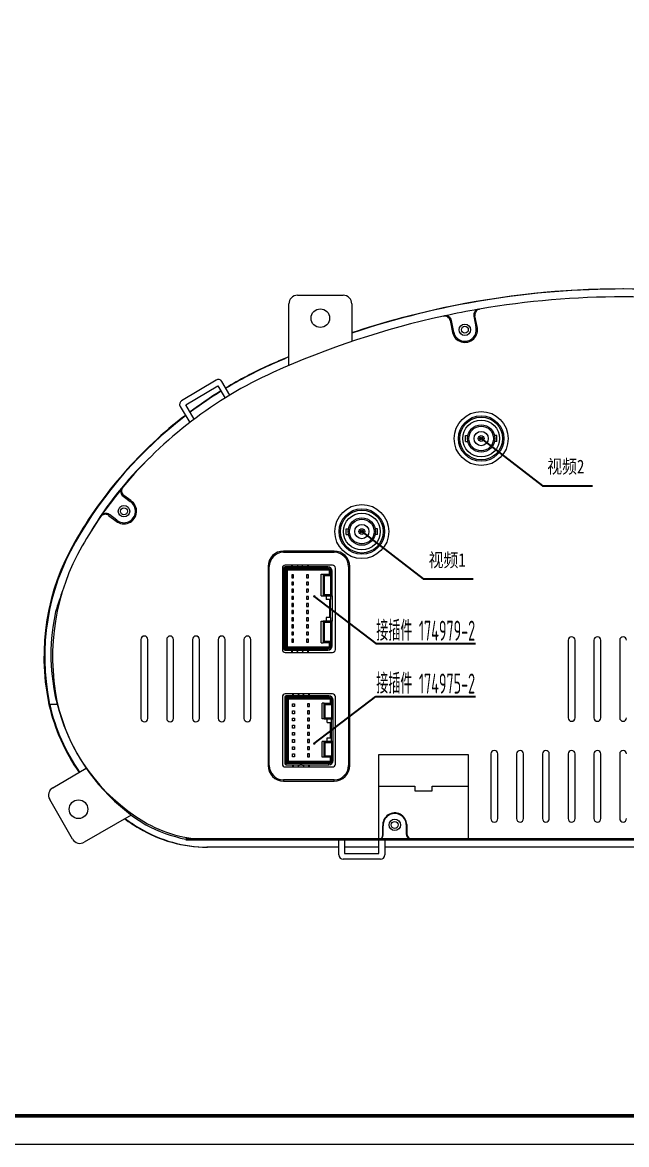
# Model space of a CAD drawing. Header units: millimetres. Extents: x 892 to 2081, y 1119 to 1960.
# Drawn here: x 1223.7 to 1434.8, y 1119.5 to 1511.5 of the extents above; entities that cross this region are included whole.
import ezdxf

# ---------------------------------------------------------------- set-up
doc = ezdxf.new("R2010")
doc.units = ezdxf.units.MM
doc.header["$LTSCALE"] = 10
doc.layers.get('0').update_dxf_attribs({"lineweight": 18})
for name, color, linetype, lineweight in [('文字标注', 3, 'Continuous', 25), ('粗实线', 7, 'Continuous', 50), ('细实线', 3, 'Continuous', 18)]:
    doc.layers.add(name, color=color, linetype=linetype, lineweight=lineweight)
doc.styles.add('PC_TEXTSTYLE', font='isocp.shx', dxfattribs={"width": 0.8, "bigfont": 'hzfs.shx'})
doc.styles.add('SGW', font='gbenor.shx', dxfattribs={"width": 0.6, "bigfont": 'hztxt.shx'})

# ---------------------------------------------------------------- blocks, each defined once
blk = doc.blocks.new('*X3')
at = {"layer": '文字标注', "linetype": 'Continuous'}
h = blk.add_hatch(color=0, dxfattribs=at)
edge = h.paths.add_edge_path(flags=0)
edge.add_arc((1325.67, 1311.02), 0.438, 0, 360)
h = blk.add_hatch(color=0, dxfattribs=at)
edge = h.paths.add_edge_path(flags=0)
edge.add_arc((1325.67, 1311.02), 0.438, 0, 360)
h = blk.add_hatch(color=0, dxfattribs=at)
edge = h.paths.add_edge_path(flags=0)
edge.add_arc((1325.67, 1311.02), 0.438, 0, 360)
h = blk.add_hatch(color=0, dxfattribs=at)
edge = h.paths.add_edge_path(flags=0)
edge.add_arc((1325.67, 1311.02), 0.438, 0, 360)
at = {"layer": '文字标注', "color": 0, "linetype": 'Continuous'}
for p, q in [((1325.67, 1311.02), (1347.16, 1294.53)), ((1325.67, 1311.02), (1347.16, 1294.53)), ((1325.67, 1311.02), (1347.16, 1294.53)), ((1325.67, 1311.02), (1347.16, 1294.53)), ((1347.16, 1294.53), (1381.95, 1294.53)), ((1347.16, 1294.53), (1381.95, 1294.53)), ((1347.16, 1294.53), (1381.95, 1294.53)), ((1347.16, 1294.53), (1381.95, 1294.53))]:
    blk.add_line(p, q, dxfattribs=at)
at = {"layer": '文字标注', "color": 0}
blk.add_line((1381.95, 1294.53), (1381.95, 1294.53), dxfattribs=at)
blk.add_line((1381.95, 1294.53), (1381.95, 1294.53), dxfattribs=at)
blk.add_line((1381.95, 1294.53), (1381.95, 1294.53), dxfattribs=at)
blk.add_line((1381.95, 1294.53), (1381.95, 1294.53), dxfattribs=at)
blk = doc.blocks.new('*X4')
at = {"layer": '文字标注', "linetype": 'Continuous'}
h = blk.add_hatch(color=0, dxfattribs=at)
edge = h.paths.add_edge_path(flags=0)
edge.add_arc((1325.67, 1259.57), 0.438, 0, 360)
h = blk.add_hatch(color=0, dxfattribs=at)
edge = h.paths.add_edge_path(flags=0)
edge.add_arc((1325.67, 1259.57), 0.438, 0, 360)
h = blk.add_hatch(color=0, dxfattribs=at)
edge = h.paths.add_edge_path(flags=0)
edge.add_arc((1325.67, 1259.57), 0.438, 0, 360)
h = blk.add_hatch(color=0, dxfattribs=at)
edge = h.paths.add_edge_path(flags=0)
edge.add_arc((1325.67, 1259.57), 0.438, 0, 360)
at = {"layer": '文字标注', "color": 0, "linetype": 'Continuous'}
for p, q in [((1325.67, 1259.57), (1347.16, 1276.06)), ((1325.67, 1259.57), (1347.16, 1276.06)), ((1325.67, 1259.57), (1347.16, 1276.06)), ((1325.67, 1259.57), (1347.16, 1276.06)), ((1347.16, 1276.06), (1381.95, 1276.06)), ((1347.16, 1276.06), (1381.95, 1276.06)), ((1347.16, 1276.06), (1381.95, 1276.06)), ((1347.16, 1276.06), (1381.95, 1276.06))]:
    blk.add_line(p, q, dxfattribs=at)
at = {"layer": '文字标注', "color": 0}
blk.add_line((1381.95, 1276.06), (1381.95, 1276.06), dxfattribs=at)
blk.add_line((1381.95, 1276.06), (1381.95, 1276.06), dxfattribs=at)
blk.add_line((1381.95, 1276.06), (1381.95, 1276.06), dxfattribs=at)
blk.add_line((1381.95, 1276.06), (1381.95, 1276.06), dxfattribs=at)
blk = doc.blocks.new('*X6')
at = {"layer": '文字标注', "linetype": 'Continuous'}
h = blk.add_hatch(color=0, dxfattribs=at)
edge = h.paths.add_edge_path(flags=0)
edge.add_arc((1383.98, 1366.16), 0.438, 0, 360)
h = blk.add_hatch(color=0, dxfattribs=at)
edge = h.paths.add_edge_path(flags=0)
edge.add_arc((1383.98, 1366.16), 0.438, 0, 360)
h = blk.add_hatch(color=0, dxfattribs=at)
edge = h.paths.add_edge_path(flags=0)
edge.add_arc((1383.98, 1366.16), 0.438, 0, 360)
h = blk.add_hatch(color=0, dxfattribs=at)
edge = h.paths.add_edge_path(flags=0)
edge.add_arc((1383.98, 1366.16), 0.438, 0, 360)
at = {"layer": '文字标注', "color": 0, "linetype": 'Continuous'}
for p, q in [((1383.98, 1366.16), (1405.46, 1349.67)), ((1383.98, 1366.16), (1405.46, 1349.67)), ((1383.98, 1366.16), (1405.46, 1349.67)), ((1383.98, 1366.16), (1405.46, 1349.67)), ((1405.46, 1349.67), (1422.86, 1349.67)), ((1405.46, 1349.67), (1422.86, 1349.67)), ((1405.46, 1349.67), (1422.86, 1349.67)), ((1405.46, 1349.67), (1422.86, 1349.67))]:
    blk.add_line(p, q, dxfattribs=at)
at = {"layer": '文字标注', "color": 0}
blk.add_line((1422.86, 1349.67), (1422.86, 1349.67), dxfattribs=at)
blk.add_line((1422.86, 1349.67), (1422.86, 1349.67), dxfattribs=at)
blk.add_line((1422.86, 1349.67), (1422.86, 1349.67), dxfattribs=at)
blk.add_line((1422.86, 1349.67), (1422.86, 1349.67), dxfattribs=at)
blk = doc.blocks.new('*X7')
at = {"layer": '文字标注', "linetype": 'Continuous'}
h = blk.add_hatch(color=0, dxfattribs=at)
edge = h.paths.add_edge_path(flags=0)
edge.add_arc((1342.28, 1333.66), 0.438, 0, 360)
h = blk.add_hatch(color=0, dxfattribs=at)
edge = h.paths.add_edge_path(flags=0)
edge.add_arc((1342.28, 1333.66), 0.438, 0, 360)
h = blk.add_hatch(color=0, dxfattribs=at)
edge = h.paths.add_edge_path(flags=0)
edge.add_arc((1342.28, 1333.66), 0.438, 0, 360)
h = blk.add_hatch(color=0, dxfattribs=at)
edge = h.paths.add_edge_path(flags=0)
edge.add_arc((1342.28, 1333.66), 0.438, 0, 360)
at = {"layer": '文字标注', "color": 0, "linetype": 'Continuous'}
for p, q in [((1342.28, 1333.66), (1363.76, 1317.17)), ((1342.28, 1333.66), (1363.76, 1317.17)), ((1342.28, 1333.66), (1363.76, 1317.17)), ((1342.28, 1333.66), (1363.76, 1317.17)), ((1363.76, 1317.17), (1381.16, 1317.17)), ((1363.76, 1317.17), (1381.16, 1317.17)), ((1363.76, 1317.17), (1381.16, 1317.17)), ((1363.76, 1317.17), (1381.16, 1317.17))]:
    blk.add_line(p, q, dxfattribs=at)
at = {"layer": '文字标注', "color": 0}
blk.add_line((1381.16, 1317.17), (1381.16, 1317.17), dxfattribs=at)
blk.add_line((1381.16, 1317.17), (1381.16, 1317.17), dxfattribs=at)
blk.add_line((1381.16, 1317.17), (1381.16, 1317.17), dxfattribs=at)
blk.add_line((1381.16, 1317.17), (1381.16, 1317.17), dxfattribs=at)

msp = doc.modelspace()

# ---------------------------------------------------------------- linework, layer by layer
at = {"layer": '粗实线', "color": 7, "lineweight": 0}
for p, q in [((1319.78, 1416.21), (1335.78, 1416.21)), ((1433.64, 1418.41), (1433.53, 1418.41)), ((1433.63, 1418.41), (1433.64, 1418.41)), ((1316.78, 1391.67), (1316.78, 1413.21)), ((1338.78, 1413.21), (1338.78, 1400.08)), ((1370.78, 1408.91), (1371.19, 1409)), ((1381.82, 1409.02), (1381.41, 1408.95)), ((1381.41, 1408.95), (1382.14, 1405.23)), ((1382.54, 1405.32), (1381.82, 1409.02)), ((1383.03, 1411.3), (1383.44, 1411.37)), ((1373.57, 1407.43), (1373.17, 1407.34)), ((1373.17, 1407.34), (1373.98, 1403.19)), ((1374.38, 1403.27), (1373.57, 1407.43)), ((1382.54, 1405.32), (1382.14, 1405.23)), ((1373.98, 1403.19), (1374.38, 1403.27)), ((1291.33, 1386.57), (1279.32, 1379.38)), ((1280.77, 1377.92), (1291.93, 1384.6)), ((1291.93, 1384.6), (1294.5, 1380.31)), ((1296.2, 1381.35), (1293.39, 1386.05)), ((1278.8, 1377.32), (1282.14, 1371.75)), ((1283.74, 1372.96), (1280.77, 1377.92)), ((1378.48, 1366.16), (1378.48, 1367.16)), ((1378.48, 1367.16), (1379.29, 1367.16)), ((1378.48, 1365.16), (1378.48, 1366.16)), ((1378.48, 1365.16), (1379.29, 1365.16)), ((1389.48, 1367.16), (1388.68, 1367.16)), ((1389.48, 1365.16), (1388.68, 1365.16)), ((1389.48, 1366.16), (1389.48, 1367.16)), ((1389.48, 1365.16), (1389.48, 1366.16)), ((1258.53, 1348.86), (1258.79, 1349.18)), ((1259.13, 1346.31), (1258.87, 1345.99)), ((1258.87, 1345.99), (1261.34, 1344.12)), ((1261.58, 1344.45), (1259.13, 1346.31)), ((1261.58, 1344.45), (1261.34, 1344.12)), ((1250.97, 1338.82), (1251.2, 1339.16)), ((1254.06, 1339.62), (1253.82, 1339.28)), ((1253.82, 1339.28), (1256.41, 1337.32)), ((1256.67, 1337.64), (1254.06, 1339.62)), ((1256.41, 1337.32), (1256.67, 1337.64)), ((1336.78, 1333.66), (1336.78, 1334.66)), ((1336.78, 1334.66), (1337.59, 1334.66)), ((1336.78, 1332.66), (1336.78, 1333.66)), ((1347.78, 1334.66), (1346.98, 1334.66)), ((1347.78, 1333.66), (1347.78, 1334.66)), ((1347.78, 1332.66), (1347.78, 1333.66)), ((1336.78, 1332.66), (1337.59, 1332.66)), ((1347.78, 1332.66), (1346.98, 1332.66)), ((1332.63, 1326.83), (1314.93, 1326.83)), ((1314.93, 1326.83), (1314.93, 1326.41)), ((1314.93, 1326.41), (1332.63, 1326.41)), ((1332.63, 1326.41), (1332.63, 1326.83)), ((1309.93, 1321.41), (1309.51, 1321.41)), ((1309.51, 1321.41), (1309.51, 1251.91)), ((1309.93, 1251.91), (1309.93, 1321.41)), ((1332.03, 1321.91), (1315.53, 1321.91)), ((1330.44, 1321.32), (1315.54, 1321.32)), ((1315.54, 1320.82), (1315.54, 1321.32)), ((1317.69, 1321.91), (1317.69, 1321.32)), ((1317.99, 1321.91), (1317.99, 1321.32)), ((1323.39, 1321.32), (1323.39, 1321.91)), ((1323.69, 1321.32), (1323.69, 1321.91)), ((1330.44, 1321.32), (1330.44, 1320.82)), ((1337.63, 1321.41), (1337.63, 1251.91)), ((1338.05, 1321.41), (1337.63, 1321.41)), ((1338.05, 1251.91), (1338.05, 1321.41)), ((1314.53, 1320.91), (1314.53, 1292.41)), ((1315.54, 1320.82), (1315.04, 1320.82)), ((1315.04, 1320.82), (1315.04, 1292.72)), ((1330.44, 1320.82), (1315.54, 1320.82)), ((1315.54, 1320.82), (1315.54, 1292.72)), ((1315.84, 1320.52), (1315.84, 1293.02)), ((1331.16, 1320.52), (1315.84, 1320.52)), ((1315.84, 1320.52), (1316.24, 1320.12)), ((1316.24, 1320.12), (1316.24, 1293.42)), ((1330.94, 1320.12), (1316.24, 1320.12)), ((1317.77, 1318.52), (1317.77, 1317.52)), ((1318.41, 1318.52), (1317.77, 1318.52)), ((1317.77, 1317.52), (1318.41, 1317.52)), ((1318.41, 1317.52), (1318.41, 1318.52)), ((1322.97, 1318.52), (1322.97, 1317.52)), ((1323.61, 1318.52), (1322.97, 1318.52)), ((1322.97, 1317.52), (1323.61, 1317.52)), ((1323.61, 1317.52), (1323.61, 1318.52)), ((1328.04, 1311.22), (1328.04, 1318.72)), ((1328.04, 1318.72), (1328.74, 1318.72)), ((1328.74, 1318.72), (1330.94, 1318.72)), ((1329.14, 1318.32), (1328.74, 1318.72)), ((1328.74, 1318.72), (1328.74, 1311.22)), ((1329.14, 1318.32), (1331.34, 1318.32)), ((1329.14, 1318.32), (1329.14, 1311.62)), ((1331.33, 1320.5), (1330.94, 1320.12)), ((1330.94, 1318.72), (1330.94, 1320.12)), ((1331.34, 1318.32), (1330.94, 1318.72)), ((1331.34, 1318.32), (1331.34, 1320.25)), ((1331.94, 1319.82), (1331.44, 1319.82)), ((1331.44, 1311.62), (1331.44, 1319.82)), ((1331.94, 1311.22), (1331.94, 1319.82)), ((1333.03, 1292.41), (1333.03, 1320.91)), ((1317.77, 1316.02), (1317.77, 1315.02)), ((1318.41, 1316.02), (1317.77, 1316.02)), ((1317.77, 1315.02), (1318.41, 1315.02)), ((1317.77, 1313.52), (1317.77, 1312.52)), ((1318.41, 1313.52), (1317.77, 1313.52)), ((1318.41, 1315.02), (1318.41, 1316.02)), ((1318.41, 1312.52), (1318.41, 1313.52)), ((1322.97, 1316.02), (1322.97, 1315.02)), ((1323.61, 1316.02), (1322.97, 1316.02)), ((1322.97, 1315.02), (1323.61, 1315.02)), ((1322.97, 1313.52), (1322.97, 1312.52)), ((1323.61, 1313.52), (1322.97, 1313.52)), ((1323.61, 1315.02), (1323.61, 1316.02)), ((1323.61, 1312.82), (1323.61, 1313.52)), ((1317.77, 1312.52), (1318.41, 1312.52)), ((1317.77, 1311.02), (1317.77, 1310.02)), ((1318.41, 1311.02), (1317.77, 1311.02)), ((1317.77, 1310.02), (1318.41, 1310.02)), ((1318.41, 1310.02), (1318.41, 1311.02)), ((1322.97, 1312.52), (1323.31, 1312.52)), ((1322.97, 1311.02), (1322.97, 1310.02)), ((1323.61, 1311.02), (1322.97, 1311.02)), ((1322.97, 1310.02), (1323.61, 1310.02)), ((1323.61, 1310.02), (1323.61, 1311.02)), ((1328.04, 1311.22), (1328.74, 1311.22)), ((1328.74, 1311.22), (1329.14, 1311.62)), ((1328.74, 1311.22), (1331.93, 1311.22)), ((1329.14, 1311.62), (1331.44, 1311.62)), ((1329.84, 1311.22), (1329.84, 1309.92)), ((1331.34, 1309.92), (1329.84, 1309.92)), ((1330.94, 1309.92), (1330.94, 1303.62)), ((1331.34, 1311.22), (1331.34, 1309.92)), ((1331.34, 1303.62), (1331.34, 1309.92)), ((1331.93, 1311.22), (1331.94, 1311.22)), ((1331.94, 1311.22), (1331.94, 1302.32)), ((1317.77, 1308.52), (1317.77, 1307.52)), ((1318.41, 1308.52), (1317.77, 1308.52)), ((1317.77, 1307.52), (1318.41, 1307.52)), ((1317.77, 1306.02), (1317.77, 1305.02)), ((1318.41, 1306.02), (1317.77, 1306.02)), ((1318.41, 1307.52), (1318.41, 1308.52)), ((1318.41, 1305.02), (1318.41, 1306.02)), ((1322.97, 1308.52), (1322.97, 1307.52)), ((1323.61, 1308.52), (1322.97, 1308.52)), ((1322.97, 1307.52), (1323.61, 1307.52)), ((1322.97, 1306.02), (1322.97, 1305.02)), ((1323.61, 1306.02), (1322.97, 1306.02)), ((1323.61, 1307.52), (1323.61, 1308.52)), ((1323.61, 1305.02), (1323.61, 1306.02)), ((1317.77, 1305.02), (1318.41, 1305.02)), ((1317.77, 1303.52), (1317.77, 1302.52)), ((1318.41, 1303.52), (1317.77, 1303.52)), ((1317.77, 1302.52), (1318.41, 1302.52)), ((1318.41, 1302.52), (1318.41, 1303.52)), ((1322.97, 1305.02), (1323.61, 1305.02)), ((1322.97, 1303.52), (1322.97, 1302.52)), ((1323.61, 1303.52), (1322.97, 1303.52)), ((1322.97, 1302.52), (1323.61, 1302.52)), ((1323.61, 1302.52), (1323.61, 1303.52)), ((1328.04, 1302.32), (1328.74, 1302.32)), ((1328.04, 1294.82), (1328.04, 1302.32)), ((1331.93, 1302.32), (1328.74, 1302.32)), ((1328.74, 1302.32), (1329.14, 1301.92)), ((1328.74, 1302.32), (1328.74, 1294.82)), ((1331.44, 1301.92), (1329.14, 1301.92)), ((1329.14, 1301.92), (1329.14, 1295.22)), ((1329.84, 1303.62), (1329.84, 1302.32)), ((1331.34, 1303.62), (1329.84, 1303.62)), ((1331.34, 1303.62), (1331.34, 1302.32)), ((1331.44, 1293.72), (1331.44, 1301.92)), ((1331.94, 1302.32), (1331.93, 1302.32)), ((1331.94, 1293.72), (1331.94, 1302.32)), ((1317.77, 1301.02), (1317.77, 1300.02)), ((1318.41, 1301.02), (1317.77, 1301.02)), ((1317.77, 1300.02), (1318.41, 1300.02)), ((1317.77, 1298.52), (1317.77, 1297.52)), ((1318.41, 1298.52), (1317.77, 1298.52)), ((1318.41, 1300.02), (1318.41, 1301.02)), ((1318.41, 1297.52), (1318.41, 1298.52)), ((1322.97, 1301.02), (1322.97, 1300.02)), ((1323.61, 1301.02), (1322.97, 1301.02)), ((1322.97, 1300.02), (1323.61, 1300.02)), ((1322.97, 1298.52), (1322.97, 1297.52)), ((1323.61, 1298.52), (1322.97, 1298.52)), ((1323.61, 1300.02), (1323.61, 1301.02)), ((1323.61, 1297.52), (1323.61, 1298.52)), ((1265.11, 1295.96), (1265.11, 1268.36)), ((1267.51, 1268.36), (1267.51, 1295.96)), ((1274.11, 1295.96), (1274.11, 1268.36)), ((1276.51, 1268.36), (1276.51, 1295.96)), ((1283.11, 1295.96), (1283.11, 1268.36)), ((1285.51, 1268.36), (1285.51, 1295.96)), ((1292.11, 1295.96), (1292.11, 1268.36)), ((1294.51, 1268.36), (1294.51, 1295.96)), ((1301.11, 1295.96), (1301.11, 1268.36)), ((1303.51, 1268.36), (1303.51, 1295.96)), ((1317.77, 1297.52), (1318.41, 1297.52)), ((1317.77, 1296.02), (1317.77, 1295.02)), ((1318.41, 1296.02), (1317.77, 1296.02)), ((1317.77, 1295.02), (1318.41, 1295.02)), ((1318.41, 1295.02), (1318.41, 1296.02)), ((1322.97, 1297.52), (1323.61, 1297.52)), ((1322.97, 1296.02), (1322.97, 1295.02)), ((1323.61, 1296.02), (1322.97, 1296.02)), ((1322.97, 1295.02), (1323.61, 1295.02)), ((1323.61, 1295.02), (1323.61, 1296.02)), ((1328.04, 1294.82), (1328.74, 1294.82)), ((1329.14, 1295.22), (1328.74, 1294.82)), ((1330.94, 1294.82), (1328.74, 1294.82)), ((1331.34, 1295.22), (1329.14, 1295.22)), ((1331.34, 1295.22), (1330.94, 1294.82)), ((1330.94, 1293.42), (1330.94, 1294.82)), ((1331.34, 1293.28), (1331.34, 1295.22)), ((1414.38, 1295.66), (1414.38, 1268.56)), ((1416.78, 1268.56), (1416.78, 1295.66)), ((1423.38, 1295.66), (1423.38, 1268.56)), ((1425.78, 1268.56), (1425.78, 1295.66)), ((1432.38, 1295.66), (1432.38, 1268.56)), ((1315.54, 1292.72), (1315.04, 1292.72)), ((1315.53, 1291.41), (1332.03, 1291.41)), ((1315.54, 1292.72), (1330.44, 1292.72)), ((1315.54, 1292.22), (1315.54, 1292.72)), ((1315.54, 1292.22), (1330.44, 1292.22)), ((1315.84, 1293.02), (1316.24, 1293.42)), ((1315.84, 1293.02), (1331.16, 1293.02)), ((1316.24, 1293.42), (1330.94, 1293.42)), ((1317.69, 1292.22), (1317.69, 1291.41)), ((1317.99, 1292.22), (1317.99, 1291.41)), ((1323.39, 1291.41), (1323.39, 1292.22)), ((1323.69, 1291.41), (1323.69, 1292.22)), ((1330.44, 1292.22), (1330.44, 1292.72)), ((1331.33, 1293.03), (1330.94, 1293.42)), ((1331.94, 1293.72), (1331.44, 1293.72)), ((1314.53, 1275.91), (1314.53, 1252.41)), ((1315.38, 1275.79), (1315.88, 1275.79)), ((1315.38, 1275.79), (1315.38, 1252.69)), ((1332.03, 1276.91), (1315.53, 1276.91)), ((1330.78, 1276.29), (1315.88, 1276.29)), ((1315.88, 1275.79), (1315.88, 1276.29)), ((1330.78, 1275.79), (1315.88, 1275.79)), ((1315.88, 1275.79), (1315.88, 1252.69)), ((1331.49, 1275.49), (1316.18, 1275.49)), ((1316.18, 1275.49), (1316.58, 1275.09)), ((1316.18, 1275.49), (1316.18, 1252.99)), ((1331.28, 1275.09), (1316.58, 1275.09)), ((1316.58, 1275.09), (1316.58, 1253.39)), ((1318.03, 1276.91), (1318.03, 1276.29)), ((1318.33, 1276.91), (1318.33, 1276.29)), ((1323.73, 1276.29), (1323.73, 1276.91)), ((1324.03, 1276.29), (1324.03, 1276.91)), ((1330.78, 1276.29), (1330.78, 1275.79)), ((1331.66, 1275.47), (1331.28, 1275.09)), ((1331.28, 1273.69), (1331.28, 1275.09)), ((1331.68, 1273.29), (1331.68, 1275.22)), ((1331.78, 1268.59), (1331.78, 1274.79)), ((1332.28, 1274.79), (1331.78, 1274.79)), ((1332.28, 1268.19), (1332.28, 1274.79)), ((1333.03, 1252.41), (1333.03, 1275.91)), ((1232.82, 1273.87), (1232.97, 1273.21)), ((1233.22, 1273.21), (1232.97, 1273.21)), ((1233.22, 1273.21), (1233.07, 1273.87)), ((1235.86, 1273.21), (1233.22, 1273.21)), ((1318.11, 1273.49), (1318.75, 1273.49)), ((1318.11, 1272.49), (1318.11, 1273.49)), ((1318.75, 1272.49), (1318.11, 1272.49)), ((1318.11, 1270.99), (1318.75, 1270.99)), ((1318.11, 1269.99), (1318.11, 1270.99)), ((1318.75, 1273.49), (1318.75, 1272.49)), ((1318.75, 1270.99), (1318.75, 1269.99)), ((1323.31, 1273.49), (1323.31, 1272.49)), ((1323.95, 1273.49), (1323.31, 1273.49)), ((1323.31, 1272.49), (1323.95, 1272.49)), ((1323.31, 1270.99), (1323.31, 1269.99)), ((1323.95, 1270.99), (1323.31, 1270.99)), ((1323.95, 1272.49), (1323.95, 1273.49)), ((1323.95, 1269.99), (1323.95, 1270.99)), ((1329.08, 1273.69), (1328.38, 1273.69)), ((1328.38, 1268.19), (1328.38, 1273.69)), ((1329.08, 1273.69), (1331.28, 1273.69)), ((1329.48, 1273.29), (1329.08, 1273.69)), ((1329.08, 1268.19), (1329.08, 1273.69)), ((1329.48, 1273.29), (1331.68, 1273.29)), ((1329.48, 1268.59), (1329.48, 1273.29)), ((1331.68, 1273.29), (1331.28, 1273.69)), ((1318.75, 1269.99), (1318.11, 1269.99)), ((1318.11, 1268.49), (1318.75, 1268.49)), ((1318.11, 1267.49), (1318.11, 1268.49)), ((1318.75, 1267.49), (1318.11, 1267.49)), ((1318.75, 1268.49), (1318.75, 1267.49)), ((1323.31, 1269.99), (1323.95, 1269.99)), ((1323.31, 1268.49), (1323.31, 1267.49)), ((1323.95, 1268.49), (1323.31, 1268.49)), ((1323.31, 1267.49), (1323.95, 1267.49)), ((1323.95, 1267.49), (1323.95, 1268.49)), ((1329.08, 1268.19), (1328.38, 1268.19)), ((1329.48, 1268.59), (1329.08, 1268.19)), ((1329.08, 1268.19), (1332.27, 1268.19)), ((1329.48, 1268.59), (1331.78, 1268.59)), ((1330.18, 1266.89), (1330.18, 1268.19)), ((1330.18, 1266.89), (1331.68, 1266.89)), ((1331.28, 1261.59), (1331.28, 1266.89)), ((1331.68, 1266.89), (1331.68, 1268.19)), ((1331.68, 1261.59), (1331.68, 1266.89)), ((1332.27, 1268.19), (1332.28, 1268.19)), ((1332.28, 1260.29), (1332.28, 1268.19)), ((1318.11, 1265.99), (1318.75, 1265.99)), ((1318.11, 1264.99), (1318.11, 1265.99)), ((1318.75, 1264.99), (1318.11, 1264.99)), ((1318.11, 1263.49), (1318.75, 1263.49)), ((1318.11, 1262.49), (1318.11, 1263.49)), ((1318.75, 1262.49), (1318.11, 1262.49)), ((1318.75, 1265.99), (1318.75, 1264.99)), ((1318.75, 1263.49), (1318.75, 1262.49)), ((1323.31, 1265.99), (1323.31, 1264.99)), ((1323.95, 1265.99), (1323.31, 1265.99)), ((1323.31, 1264.99), (1323.95, 1264.99)), ((1323.31, 1263.49), (1323.31, 1262.49)), ((1323.95, 1263.49), (1323.31, 1263.49)), ((1323.31, 1262.49), (1323.95, 1262.49)), ((1323.95, 1264.99), (1323.95, 1265.99)), ((1323.95, 1262.49), (1323.95, 1263.49)), ((1318.11, 1260.99), (1318.75, 1260.99)), ((1318.11, 1259.99), (1318.11, 1260.99)), ((1318.75, 1259.99), (1318.11, 1259.99)), ((1318.11, 1258.49), (1318.75, 1258.49)), ((1318.11, 1257.49), (1318.11, 1258.49)), ((1318.75, 1260.99), (1318.75, 1259.99)), ((1318.75, 1258.49), (1318.75, 1257.49)), ((1323.31, 1260.99), (1323.31, 1259.99)), ((1323.95, 1260.99), (1323.31, 1260.99)), ((1323.31, 1259.99), (1323.95, 1259.99)), ((1323.31, 1258.49), (1323.31, 1257.49)), ((1323.95, 1258.49), (1323.31, 1258.49)), ((1323.95, 1259.99), (1323.95, 1260.99)), ((1323.95, 1257.49), (1323.95, 1258.49)), ((1329.08, 1260.29), (1328.38, 1260.29)), ((1328.38, 1254.79), (1328.38, 1260.29)), ((1332.27, 1260.29), (1329.08, 1260.29)), ((1329.08, 1254.79), (1329.08, 1260.29)), ((1329.08, 1260.29), (1329.48, 1259.89)), ((1331.78, 1259.89), (1329.48, 1259.89)), ((1329.48, 1255.19), (1329.48, 1259.89)), ((1330.18, 1261.59), (1331.68, 1261.59)), ((1330.18, 1260.29), (1330.18, 1261.59)), ((1331.68, 1260.29), (1331.68, 1261.59)), ((1331.78, 1253.69), (1331.78, 1259.89)), ((1332.28, 1260.29), (1332.27, 1260.29)), ((1332.28, 1253.69), (1332.28, 1260.29)), ((1318.75, 1257.49), (1318.11, 1257.49)), ((1318.11, 1255.99), (1318.75, 1255.99)), ((1318.11, 1254.99), (1318.11, 1255.99)), ((1318.75, 1254.99), (1318.11, 1254.99)), ((1318.75, 1255.99), (1318.75, 1254.99)), ((1323.31, 1257.49), (1323.95, 1257.49)), ((1323.31, 1255.99), (1323.31, 1254.99)), ((1323.95, 1255.99), (1323.31, 1255.99)), ((1323.31, 1254.99), (1323.95, 1254.99)), ((1323.95, 1254.99), (1323.95, 1255.99)), ((1329.08, 1254.79), (1328.38, 1254.79)), ((1329.48, 1255.19), (1329.08, 1254.79)), ((1331.28, 1254.79), (1329.08, 1254.79)), ((1331.68, 1255.19), (1329.48, 1255.19)), ((1331.68, 1255.19), (1331.28, 1254.79)), ((1331.28, 1253.39), (1331.28, 1254.79)), ((1331.68, 1253.25), (1331.68, 1255.19)), ((1348.28, 1226.21), (1348.28, 1255.76)), ((1348.28, 1255.76), (1379.38, 1255.76)), ((1379.38, 1255.76), (1379.38, 1226.16)), ((1387.38, 1255.96), (1387.38, 1233.36)), ((1389.78, 1233.36), (1389.78, 1255.96)), ((1396.38, 1255.96), (1396.38, 1233.36)), ((1398.78, 1233.36), (1398.78, 1255.96)), ((1405.38, 1255.96), (1405.38, 1233.36)), ((1407.78, 1233.36), (1407.78, 1255.96)), ((1414.38, 1255.96), (1414.38, 1233.36)), ((1416.78, 1233.36), (1416.78, 1255.96)), ((1423.38, 1255.96), (1423.38, 1233.36)), ((1425.78, 1233.36), (1425.78, 1255.96)), ((1432.38, 1255.96), (1432.38, 1233.36)), ((1234.32, 1244.16), (1246.02, 1250.93)), ((1309.51, 1251.91), (1309.93, 1251.91)), ((1315.88, 1252.69), (1315.38, 1252.69)), ((1315.53, 1251.41), (1332.03, 1251.41)), ((1315.88, 1252.69), (1330.78, 1252.69)), ((1315.88, 1252.19), (1315.88, 1252.69)), ((1315.88, 1252.19), (1330.78, 1252.19)), ((1316.18, 1252.99), (1316.58, 1253.39)), ((1316.18, 1252.99), (1331.49, 1252.99)), ((1316.58, 1253.39), (1331.28, 1253.39)), ((1318.03, 1252.19), (1318.03, 1251.41)), ((1318.33, 1252.19), (1318.33, 1251.41)), ((1323.73, 1251.41), (1323.73, 1252.19)), ((1324.03, 1251.41), (1324.03, 1252.19)), ((1330.78, 1252.19), (1330.78, 1252.69)), ((1331.66, 1253), (1331.28, 1253.39)), ((1332.28, 1253.69), (1331.78, 1253.69)), ((1337.63, 1251.91), (1338.05, 1251.91)), ((1332.63, 1246.91), (1314.93, 1246.91)), ((1314.93, 1246.91), (1314.93, 1246.49)), ((1332.63, 1246.49), (1332.63, 1246.91)), ((1314.93, 1246.49), (1332.63, 1246.49)), ((1348.28, 1244.66), (1360.83, 1244.66)), ((1360.83, 1244.66), (1360.83, 1243.06)), ((1360.83, 1243.06), (1366.83, 1243.06)), ((1366.83, 1244.66), (1379.38, 1244.66)), ((1366.83, 1243.06), (1366.83, 1244.66)), ((1241.22, 1226.21), (1233.22, 1240.07)), ((1261.74, 1234.6), (1245.32, 1225.11)), ((1357.78, 1231.29), (1357.78, 1228.16)), ((1357.96, 1231.29), (1357.78, 1231.29)), ((1357.96, 1231.29), (1357.96, 1228.16)), ((1349.61, 1230.84), (1349.79, 1230.85)), ((1349.61, 1227.66), (1349.61, 1230.84)), ((1349.61, 1227.66), (1349.79, 1227.66)), ((1349.79, 1227.66), (1349.79, 1230.85)), ((1357.78, 1228.16), (1357.96, 1228.16)), ((1334.28, 1223.41), (1288.16, 1223.41)), ((1347.88, 1226.16), (1288.41, 1226.16)), ((1292.9, 1226.16), (1288.41, 1226.16)), ((1334.28, 1223.41), (1288.41, 1223.41)), ((1334.28, 1220.66), (1334.28, 1226.16)), ((1336.28, 1226.16), (1336.28, 1221.16)), ((1348.28, 1223.41), (1336.28, 1223.41)), ((1348.28, 1223.41), (1336.28, 1223.41)), ((1348.29, 1226.16), (1347.88, 1226.16)), ((1348.28, 1226.21), (1348.28, 1226.17)), ((1348.28, 1221.16), (1348.28, 1226.16)), ((1348.29, 1226.16), (1359.78, 1226.16)), ((1350.28, 1226.16), (1350.28, 1220.66)), ((1517.28, 1223.41), (1350.28, 1223.41)), ((1517.28, 1223.41), (1350.28, 1223.41)), ((1359.96, 1226.16), (1359.78, 1226.16)), ((1379.38, 1226.16), (1359.96, 1226.16)), ((1475.78, 1226.16), (1379.38, 1226.16)), ((1336.28, 1221.16), (1348.28, 1221.16)), ((1348.78, 1219.16), (1335.78, 1219.16))]:
    msp.add_line(p, q, dxfattribs=at)
at = {"layer": '粗实线', "color": 7, "lineweight": 35}
msp.add_line((1280.75, 1226.16), (1587.05, 1226.16), dxfattribs=at)
at = {"layer": '粗实线'}
msp.add_lwpolyline([(916.81, 1950.48), (2070.81, 1950.48), (2070.81, 1129.48), (916.81, 1129.48)], dxfattribs=at)
at = {"layer": '粗实线', "color": 7, "lineweight": 0}
for centre, radius in [((1327.78, 1408.21), 3.25), ((1378.28, 1404.16), 2), ((1378.28, 1404.16), 1.2), ((1383.98, 1366.16), 9.44), ((1383.98, 1366.16), 7.94), ((1383.98, 1366.16), 7.5), ((1383.98, 1366.16), 6.4), ((1383.98, 1366.16), 4.8), ((1383.98, 1366.16), 4.3), ((1383.98, 1366.16), 2.5), ((1383.98, 1366.16), 1), ((1383.98, 1366.16), 1), ((1383.98, 1366.16), 0.5), ((1259.18, 1340.75), 2), ((1259.18, 1340.75), 1.2), ((1342.28, 1333.66), 9.44), ((1342.28, 1333.66), 7.94), ((1342.28, 1333.66), 7.5), ((1342.28, 1333.66), 6.4), ((1342.28, 1333.66), 4.8), ((1342.28, 1333.66), 4.3), ((1342.28, 1333.66), 2.5), ((1342.28, 1333.66), 1), ((1342.28, 1333.66), 1), ((1342.28, 1333.66), 0.5), ((1243.28, 1236.64), 3.25), ((1353.78, 1231.16), 2), ((1353.78, 1231.16), 1.2)]:
    msp.add_circle(centre, radius, dxfattribs=at)
for centre, radius, start, end in [((1319.78, 1413.21), 3, 90, 180), ((1335.78, 1413.21), 3, 360, 90), ((1433.76, 1118.41), 300, 89.997, 108.4583), ((1433.51, 1118.41), 300, 89.997, 108.408), ((1433.41, 1119.37), 299.04, 89.9775, 102.1408), ((1433.76, 1118.41), 297.25, 89.9969, 99.747), ((1433.8, 1118.41), 300, 71.5417, 90.003), ((1433.8, 1118.41), 297.25, 80.3059, 90.0031), ((1433.34, 1118.78), 299.6, 102.2229, 108.3976), ((1433.76, 1118.41), 297.25, 102.2325, 114.349), ((1371.21, 1406.96), 2, 11.0232, 102.2329), ((1433.76, 1118.41), 297.25, 99.8266, 102.1529), ((1371.61, 1407.04), 2, 11.0248, 102.1548), ((1383.38, 1409.33), 2, 99.8262, 191.0066), ((1383.78, 1409.4), 2, 99.745, 191.005), ((1378.28, 1404.16), 4.41, 192.7495, 15.243), ((1378.28, 1404.16), 4, 192.8363, 15.4546), ((1433.51, 1118.41), 300, 112.8991, 114.349), ((1434.85, 1115.48), 303.22, 112.9157, 114.3468), ((1433.76, 1118.41), 300, 112.9512, 114.349), ((1371.59, 1255.85), 146.4, 114.3567, 140.3948), ((1371.34, 1255.85), 149.15, 114.3566, 120.908), ((1371.59, 1255.85), 149.15, 114.3566, 120.9908), ((1292.1, 1385.28), 1.5, 30.9012, 120.9012), ((1371.34, 1255.85), 149.15, 121.676, 126.6793), ((1371.59, 1255.85), 149.15, 121.7594, 126.7631), ((1280.09, 1378.09), 1.5, 120.9012, 210.9012), ((1371.34, 1255.85), 149.15, 127.4521, 150.1572), ((1371.59, 1255.85), 149.15, 127.536, 150.1572), ((1353.01, 1270.66), 122.82, 133.7599, 149.1382), ((1371.59, 1255.85), 146.4, 140.5577, 145.3152), ((1260.07, 1347.59), 2, 140.5568, 232.8521), ((1260.33, 1347.9), 2, 140.3924, 232.8508), ((1259.18, 1340.75), 4.41, 231.1262, 57.0883), ((1259.18, 1340.75), 4, 231.0394, 57.2999), ((1371.59, 1255.85), 146.4, 145.4781, 150.1581), ((1252.62, 1337.68), 2, 52.8682, 145.4792), ((1252.85, 1338.02), 2, 52.8697, 145.3176), ((1311.76, 1289.87), 80.55, 150.0584, 191.4534), ((1312.02, 1289.87), 80.55, 150.0584, 191.4534), ((1312.02, 1289.87), 77.8, 150.0567, 191.4368), ((1314.93, 1321.41), 5.42, 90, 180), ((1314.93, 1321.41), 5, 90, 180), ((1332.63, 1321.41), 5.42, 0, 90), ((1332.63, 1321.41), 5, 0, 90), ((1315.53, 1320.91), 1, 90, 180), ((1315.54, 1320.82), 0.5, 90, 180), ((1320.69, 1322.52), 1.2, 210.3829, 329.6171), ((1330.44, 1319.82), 1.5, 0, 90), ((1332.03, 1320.91), 1, 0, 90), ((1330.44, 1319.82), 1, 44.427, 90), ((1331.16, 1319.49), 1.03, 80.3443, 89.9324), ((1329.37, 1320.26), 1.98, 359.6799, 6.9311), ((1330.44, 1319.82), 1, 0, 25.8419), ((1353.01, 1270.66), 122.82, 159.6731, 163.4409), ((1323.31, 1312.82), 0.3, 270, 360), ((1331.44, 1311.12), 0.5, 11.5374, 89.999), ((1303.64, 1290.66), 69.99, 167.621, 238.2182), ((1331.44, 1302.42), 0.5, 270.001, 348.4626), ((1266.31, 1295.96), 1.2, 0, 180), ((1275.31, 1295.96), 1.2, 0, 180), ((1284.31, 1295.96), 1.2, 0, 180), ((1293.31, 1295.96), 1.2, 0, 180), ((1302.31, 1295.96), 1.2, 0, 180), ((1415.58, 1295.66), 1.2, 0, 180), ((1424.58, 1295.66), 1.2, 360, 180), ((1433.58, 1295.66), 1.2, 0, 180), ((1315.53, 1292.41), 1, 180, 270), ((1315.54, 1292.72), 0.5, 180, 270), ((1320.69, 1291.02), 1.2, 19.1205, 160.8795), ((1320.69, 1291.02), 1.2, 19.1207, 160.8792), ((1330.44, 1293.72), 1.5, 270, 360), ((1330.44, 1293.72), 1, 270, 315.573), ((1331.16, 1294.04), 1.03, 270.0641, 279.6593), ((1329.37, 1293.27), 1.98, 353.069, 0.32), ((1330.44, 1293.72), 1, 334.1581, 360), ((1332.03, 1292.41), 1, 270, 360), ((1299.63, 1288.5), 65.4, 192.4127, 239.1861), ((1315.53, 1275.91), 1, 90, 180), ((1315.88, 1275.79), 0.5, 90, 180), ((1321.03, 1277.49), 1.2, 208.6578, 331.3422), ((1330.78, 1274.79), 1.5, 0, 90), ((1330.78, 1274.79), 1, 44.427, 90), ((1331.49, 1274.46), 1.03, 80.3407, 89.9359), ((1329.7, 1275.23), 1.98, 359.6808, 6.9302), ((1330.78, 1274.79), 1, 0, 25.8419), ((1332.03, 1275.91), 1, 0, 90), ((1299.38, 1288.5), 68.15, 192.9624, 214.9322), ((1299.63, 1288.5), 68.15, 192.9612, 214.826), ((1266.31, 1268.36), 1.2, 180, 0), ((1275.31, 1268.36), 1.2, 180, 0), ((1284.31, 1268.36), 1.2, 180, 0), ((1293.31, 1268.36), 1.2, 180, 0), ((1302.31, 1268.36), 1.2, 180, 0), ((1331.78, 1268.09), 0.5, 11.5374, 89.999), ((1415.58, 1268.56), 1.2, 180, 0), ((1424.58, 1268.56), 1.2, 180, 0), ((1433.58, 1268.56), 1.2, 180, 0), ((1331.78, 1260.39), 0.5, 270.0056, 348.4573), ((1388.58, 1255.96), 1.2, 0, 180), ((1397.58, 1255.96), 1.2, 0, 180), ((1406.58, 1255.96), 1.2, 0, 180), ((1415.58, 1255.96), 1.2, 0, 180), ((1424.58, 1255.96), 1.2, 0, 180), ((1433.58, 1255.96), 1.2, 0, 180), ((1314.93, 1251.91), 5.42, 180, 270), ((1314.93, 1251.91), 5, 180, 270), ((1315.53, 1252.41), 1, 180, 270), ((1315.88, 1252.69), 0.5, 180, 270), ((1321.03, 1250.99), 1.2, 20.7172, 159.2828), ((1321.03, 1250.99), 1.2, 20.7172, 90), ((1330.78, 1253.69), 1.5, 270, 360), ((1330.78, 1253.69), 1, 270, 315.573), ((1331.49, 1254.01), 1.03, 270.0641, 279.6593), ((1329.7, 1253.24), 1.98, 353.0699, 0.3191), ((1330.78, 1253.69), 1, 334.1581, 360), ((1332.03, 1252.41), 1, 270, 360), ((1332.63, 1251.91), 5, 270, 360), ((1332.63, 1251.91), 5.42, 270, 360), ((1235.82, 1241.57), 3, 120.0096, 210.0096), ((1353.78, 1231.16), 4.18, 1.783, 184.3436), ((1353.78, 1231.16), 4, 1.8227, 184.4402), ((1299.38, 1288.5), 68.15, 234.1282, 239.1832), ((1299.63, 1288.5), 68.15, 234.0123, 239.1832), ((1288.41, 1269.47), 43.31, 239.042, 270), ((1292.56, 1281.18), 56.27, 242.7346, 257.8908), ((1388.58, 1233.36), 1.2, 180, 0), ((1397.58, 1233.36), 1.2, 180, 0), ((1406.58, 1233.36), 1.2, 180, 0), ((1415.58, 1233.36), 1.2, 180, 0), ((1424.58, 1233.36), 1.2, 180, 0), ((1433.58, 1233.36), 1.2, 180, 0), ((1288.16, 1269.47), 46.06, 239.0463, 270), ((1288.41, 1269.47), 46.06, 239.0463, 270), ((1348.11, 1227.66), 1.5, 276.4244, 359.9959), ((1348.29, 1227.66), 1.5, 269.995, 359.9949), ((1359.78, 1228.16), 2, 180.0051, 270.005), ((1359.96, 1228.16), 2, 180.0051, 270.005), ((1243.82, 1227.71), 3, 210.0096, 300.0096), ((1347.88, 1227.66), 1.5, 270.0052, 285.3934), ((1335.78, 1220.66), 1.5, 180.0001, 270), ((1348.78, 1220.66), 1.5, 270, 359.9999)]:
    msp.add_arc(centre, radius, start, end, dxfattribs=at)
at = {"layer": '细实线'}
msp.add_lwpolyline([(891.81, 1960.48), (2080.81, 1960.48), (2080.81, 1119.48), (891.81, 1119.48)], close=True, dxfattribs=at)

# ---------------------------------------------------------------- block references
at = {"layer": '文字标注'}
for name in ['*X6', '*X7', '*X3', '*X4']:
    msp.add_blockref(name, (0, 0), dxfattribs=at)

# ---------------------------------------------------------------- texts
at = {"char_height": 4.7597, "width": 153.351, "attachment_point": 1, "style": 'PC_TEXTSTYLE'}
for s, insert in [('{\\fSimSun|b0|i0|c0|p118;\\C3;视频2}', (1407.07, 1358.78)), ('{\\fSimSun|b0|i0|c0|p118;\\C3;视频1}', (1365.61, 1326.1))]:
    msp.add_mtext(s, dxfattribs=dict(at, insert=insert))
at = {"layer": '文字标注', "char_height": 7, "attachment_point": 7, "style": 'SGW'}
for s, insert, width in [('接插件 174979-2', (1347.35, 1295.51), 49.9026), ('接插件 174975-2', (1347.35, 1277.04), 49.8836)]:
    msp.add_mtext(s, dxfattribs=dict(at, insert=insert, width=width))

doc.saveas('drawing.dxf')
